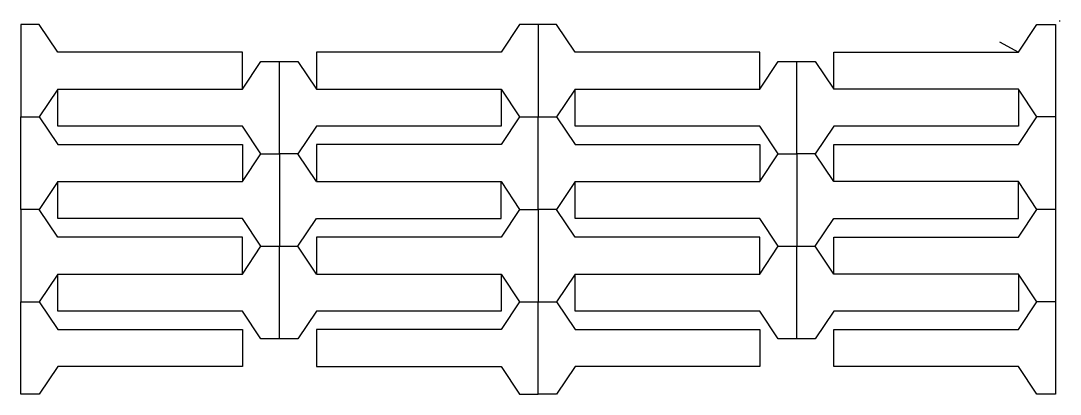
# Model space of a CAD drawing. Extents: x 8423 to 11236, y 5699 to 6709.
import ezdxf

# ---------------------------------------------------------------- set-up
doc = ezdxf.new("R2010")
doc.units = 0
doc.header["$LTSCALE"] = 222.222222
doc.layers.add('LAYER1', color=1, linetype='CONTINUOUS')

# ---------------------------------------------------------------- blocks, each defined once
blk = doc.blocks.new('*U0')
at = {"layer": 'LAYER1'}
for points in [[(7727.107822, 985.634196), (7730.107822, 985.634196)], [(5517.107822, 800.634196), (5517.107822, 900.634196), (5017.107822, 900.634196), (4967.107822, 975.634196), (4917.107822, 975.634196), (4917.107822, 725.634196)], [(6317.107822, 975.634196), (6267.107822, 975.634196), (6217.107822, 900.634196), (5717.107822, 900.634196), (5717.107822, 800.634196), (6217.107822, 800.634196), (6267.107822, 725.634196), (6317.107822, 725.634196)], [(6917.107822, 800.634196), (6917.107822, 900.634196), (6417.107822, 900.634196), (6367.107822, 975.634196), (6317.107822, 975.634196), (6317.107822, 725.634196)], [(7566.025221, 928.590945), (7617.107822, 900.634196), (7667.107822, 975.634196), (7717.107822, 975.634196), (7717.107822, 725.634196), (7667.107822, 725.634196), (7617.107822, 800.634196), (7117.107822, 800.634196), (7117.107822, 900.634196), (7617.107822, 900.634196)], [(5567.107822, 625.634196), (5517.107822, 700.634196), (5017.107822, 700.634196), (5017.107822, 800.634196), (5517.107822, 800.634196), (5567.107822, 875.634196), (5617.107822, 875.634196)], [(6217.107822, 800.634196), (6217.107822, 700.634196), (5717.107822, 700.634196), (5667.107822, 625.634196), (5617.107822, 625.634196), (5617.107822, 875.634196), (5667.107822, 875.634196), (5717.107822, 800.634196)], [(6967.107822, 625.634196), (6917.107822, 700.634196), (6417.107822, 700.634196), (6417.107822, 800.634196), (6917.107822, 800.634196), (6967.107822, 875.634196), (7017.107822, 875.634196)], [(7617.107822, 800.634196), (7617.107822, 700.634196), (7117.107822, 700.634196), (7067.107822, 625.634196), (7017.107822, 625.634196), (7017.107822, 875.634196), (7067.107822, 875.634196), (7117.107822, 800.634196)], [(5017.107822, 800.634196), (4967.107822, 725.634196)], [(6417.107822, 800.634196), (6367.107822, 725.634196)], [(4917.107822, 475.634196), (4917.107822, 725.634196), (4967.107822, 725.634196), (5017.107822, 650.634196), (5517.107822, 650.634196), (5517.107822, 550.634196)], [(6267.107822, 725.634196), (6217.107822, 650.634196), (5717.107822, 650.634196), (5717.107822, 550.634196), (6217.107822, 550.634196), (6267.107822, 475.634196), (6317.107822, 475.634196)], [(6317.107822, 475.634196), (6317.107822, 725.634196), (6367.107822, 725.634196), (6417.107822, 650.634196), (6917.107822, 650.634196), (6917.107822, 550.634196)], [(7717.107822, 725.634196), (7717.107822, 475.634196), (7667.107822, 475.634196), (7617.107822, 550.634196), (7117.107822, 550.634196), (7117.107822, 650.634196), (7617.107822, 650.634196), (7667.107822, 725.634196)], [(5567.107822, 375.634196), (5517.107822, 450.634196), (5017.107822, 450.634196), (5017.107822, 550.634196), (5517.107822, 550.634196), (5567.107822, 625.634196), (5617.107822, 625.634196)], [(5617.107822, 625.634196), (5617.107822, 375.634196), (5667.107822, 375.634196), (5717.107822, 450.634196), (6217.107822, 450.634196), (6217.107822, 550.634196)], [(5717.107822, 550.634196), (5667.107822, 625.634196)], [(6967.107822, 375.634196), (6917.107822, 450.634196), (6417.107822, 450.634196), (6417.107822, 550.634196), (6917.107822, 550.634196), (6967.107822, 625.634196), (7017.107822, 625.634196)], [(7017.107822, 625.634196), (7017.107822, 375.634196), (7067.107822, 375.634196), (7117.107822, 450.634196), (7617.107822, 450.634196), (7617.107822, 550.634196)], [(7117.107822, 550.634196), (7067.107822, 625.634196)], [(5017.107822, 550.634196), (4967.107822, 475.634196)], [(6417.107822, 550.634196), (6367.107822, 475.634196)], [(5517.107822, 300.634196), (5517.107822, 400.634196), (5017.107822, 400.634196), (4967.107822, 475.634196), (4917.107822, 475.634196), (4917.107822, 225.634196)], [(6267.107822, 475.634196), (6217.107822, 400.634196), (5717.107822, 400.634196), (5717.107822, 300.634196), (6217.107822, 300.634196), (6267.107822, 225.634196), (6317.107822, 225.634196)], [(6917.107822, 300.634196), (6917.107822, 400.634196), (6417.107822, 400.634196), (6367.107822, 475.634196), (6317.107822, 475.634196), (6317.107822, 225.634196)], [(7717.107822, 475.634196), (7717.107822, 225.634196), (7667.107822, 225.634196), (7617.107822, 300.634196), (7117.107822, 300.634196), (7117.107822, 400.634196), (7617.107822, 400.634196), (7667.107822, 475.634196)], [(5017.107822, 300.634196), (5517.107822, 300.634196), (5567.107822, 375.634196), (5617.107822, 375.634196)], [(6217.107822, 300.634196), (6217.107822, 200.634196), (5717.107822, 200.634196), (5667.107822, 125.634196), (5617.107822, 125.634196), (5617.107822, 375.634196)], [(5717.107822, 300.634196), (5667.107822, 375.634196)], [(6417.107822, 300.634196), (6917.107822, 300.634196), (6967.107822, 375.634196), (7017.107822, 375.634196)], [(7617.107822, 300.634196), (7617.107822, 200.634196), (7117.107822, 200.634196), (7067.107822, 125.634196), (7017.107822, 125.634196), (7017.107822, 375.634196)], [(7117.107822, 300.634196), (7067.107822, 375.634196)], [(5617.107822, 125.634196), (5567.107822, 125.634196), (5517.107822, 200.634196), (5017.107822, 200.634196), (5017.107822, 300.634196), (4967.107822, 225.634196), (5017.107822, 150.634196), (5517.107822, 150.634196), (5517.107822, 50.634196), (5017.107822, 50.634196), (4967.107822, -24.365804), (4917.107822, -24.365804), (4917.107822, 225.634196), (4967.107822, 225.634196)], [(7017.107822, 125.634196), (6967.107822, 125.634196), (6917.107822, 200.634196), (6417.107822, 200.634196), (6417.107822, 300.634196), (6367.107822, 225.634196), (6417.107822, 150.634196), (6917.107822, 150.634196), (6917.107822, 50.634196), (6417.107822, 50.634196), (6367.107822, -24.365804), (6317.107822, -24.365804), (6317.107822, 225.634196), (6367.107822, 225.634196)], [(6267.107822, 225.634196), (6217.107822, 150.634196), (5717.107822, 150.634196), (5717.107822, 50.634196), (6217.107822, 50.634196), (6267.107822, -24.365804), (6317.107822, -24.365804)], [(7717.107822, 225.634196), (7717.107822, -24.365804), (7667.107822, -24.365804), (7617.107822, 50.634196), (7117.107822, 50.634196), (7117.107822, 150.634196), (7617.107822, 150.634196), (7667.107822, 225.634196)]]:
    blk.add_lwpolyline(points, dxfattribs=at)

msp = doc.modelspace()

# ---------------------------------------------------------------- block references
at = {"layer": 'LAYER1'}
msp.add_blockref('*U0', (3506.237309, 5723.117974), dxfattribs=at)

doc.saveas('drawing.dxf')
